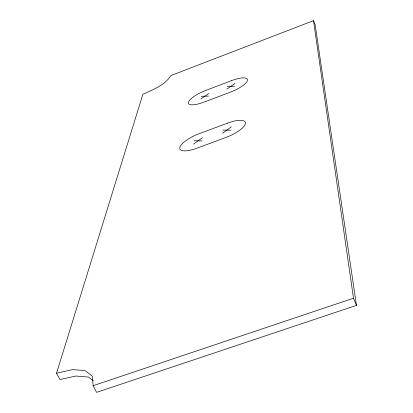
<?xml version="1.0" encoding="UTF-8"?>
<svg xmlns="http://www.w3.org/2000/svg" width="413" height="413" viewBox="0 0 413 413"><rect width="100%" height="100%" fill="white"/><g stroke="black" fill="none" stroke-linecap="round" stroke-linejoin="round"><path stroke-width="0.62" d="M56.535 373.238L142.857 94.293C152.939 89.59 164.756 85.388 170.941 75.548L313.513 20.65L315.186 24.919L356.465 305.383L96.601 392.35L93.095 385.716L92.373 376.176L85.063 370.606L72.487 369.625L56.535 373.238L59.962 379.593L75.894 376.026L88.48 377.074L93.374 380.843M222.473 133.337L231.301 126.889M193.527 144.101L202.478 137.622M226.918 89.12L234.832 83.56M200.852 99.001L208.875 93.41M93.095 385.716L353.482 298.217L313.513 20.65M227.186 86.462L234.615 86.203M201.291 96.291L208.482 96.11M222.803 130.054L231.032 130.157M194.069 140.75L201.998 140.952M353.482 298.217L356.465 305.383M231.399 80.674L205.762 90.421A17.888 5.085 -23.7 0 0 188.426 102.517A17.888 5.085 -23.7 0 0 203.96 102.145L230.356 92.161A17.981 5.126 -23.3 0 0 247.552 80.091A17.981 5.126 -23.3 0 0 231.399 80.674M227.537 123.12L199.107 133.729A19.876 6.278 -24.1 0 0 179.763 147.751A19.876 6.278 -24.1 0 0 196.887 148.205L226.241 137.317A19.979 6.34 -23.6 0 0 245.42 123.327A19.979 6.34 -23.6 0 0 227.537 123.12"/></g></svg>
